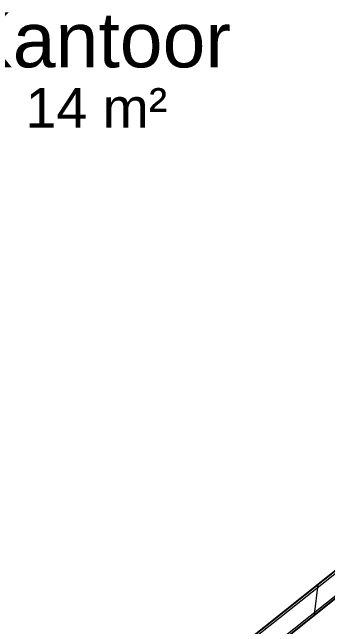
# Model space of a CAD drawing. Header units: millimetres. Extents: x 0 to 57242, y -59538 to 11130.
# Drawn here: x 13196 to 14626, y -13640 to -10853 of the extents above; entities that cross this region are included whole.
import ezdxf

# ---------------------------------------------------------------- set-up
doc = ezdxf.new("R2010")
doc.units = ezdxf.units.MM
for name, color, linetype, lineweight in [('A-AREA-IDEN', 2, 'Continuous', 9), ('A-WALL', 113, 'Continuous', 9), ('A-WALL-PATT', 111, 'Continuous', 25)]:
    doc.layers.add(name, color=color, linetype=linetype, lineweight=lineweight)
doc.styles.add('Arial', font='arial.ttf', dxfattribs={"height": 250})
doc.styles.add('Arial_1', font='arial.ttf', dxfattribs={"height": 180})
pattern_1 = [(83.52, (14959.5, -13274.5), (-353.33, 40.14), []), (83.519, (14722.23, -12976.4), (-353.33, 40.14), [])]

msp = doc.modelspace()

# ---------------------------------------------------------------- hatches: boundary and pattern name
at = {"layer": 'A-WALL-PATT', "lineweight": 9}
h = msp.add_hatch(dxfattribs=at)
h.set_pattern_fill('FP_37', color=256, angle=45, style=0, pattern_type=2)
h.set_pattern_definition(pattern_1)
h.paths.add_polyline_path([(13584.1, -14356.5), (16321.9, -12176), (16272.7, -12114.2), (13534.3, -14293.9)])
h = msp.add_hatch(dxfattribs=at)
h.set_pattern_fill('FP_37', color=256, angle=45, style=0, pattern_type=2)
h.set_pattern_definition(pattern_1)
h.paths.add_polyline_path([(13542.1, -14287.7), (16264.8, -12120.4), (16258.6, -12112.6), (13535.9, -14279.9)])
h = msp.add_hatch(dxfattribs=at)
h.set_pattern_fill('FP_37', color=256, angle=45, style=0, pattern_type=2)
h.set_pattern_definition(pattern_1)
h.paths.add_polyline_path([(13590.3, -14364.4), (16328.7, -12184.7), (16321.9, -12177.3), (13584.1, -14356.5)])

# ---------------------------------------------------------------- linework, layer by layer
at = {"layer": 'A-WALL'}
for p, q in [((13534.3, -14293.9), (16272.7, -12114.2)), ((13584.1, -14356.5), (16322.5, -12176.8))]:
    msp.add_line(p, q, dxfattribs=at)
at = {"layer": 'A-WALL', "lineweight": 25}
for p, q in [((16258.6, -12112.6), (13535.9, -14279.9)), ((13598.1, -14358.1), (16320.9, -12190.9))]:
    msp.add_line(p, q, dxfattribs=at)

# ---------------------------------------------------------------- texts
at = {"layer": 'A-AREA-IDEN', "attachment_point": 1}
for s, insert, char_height, width, style in [('Kantoor', (12964.6, -10852.5), 250, 1467.088, 'Arial'), ('14 m²', (13255.6, -11196.2), 180, 761.603, 'Arial_1')]:
    msp.add_mtext(s, dxfattribs=dict(at, insert=insert, char_height=char_height, width=width, style=style))

doc.saveas('drawing.dxf')
